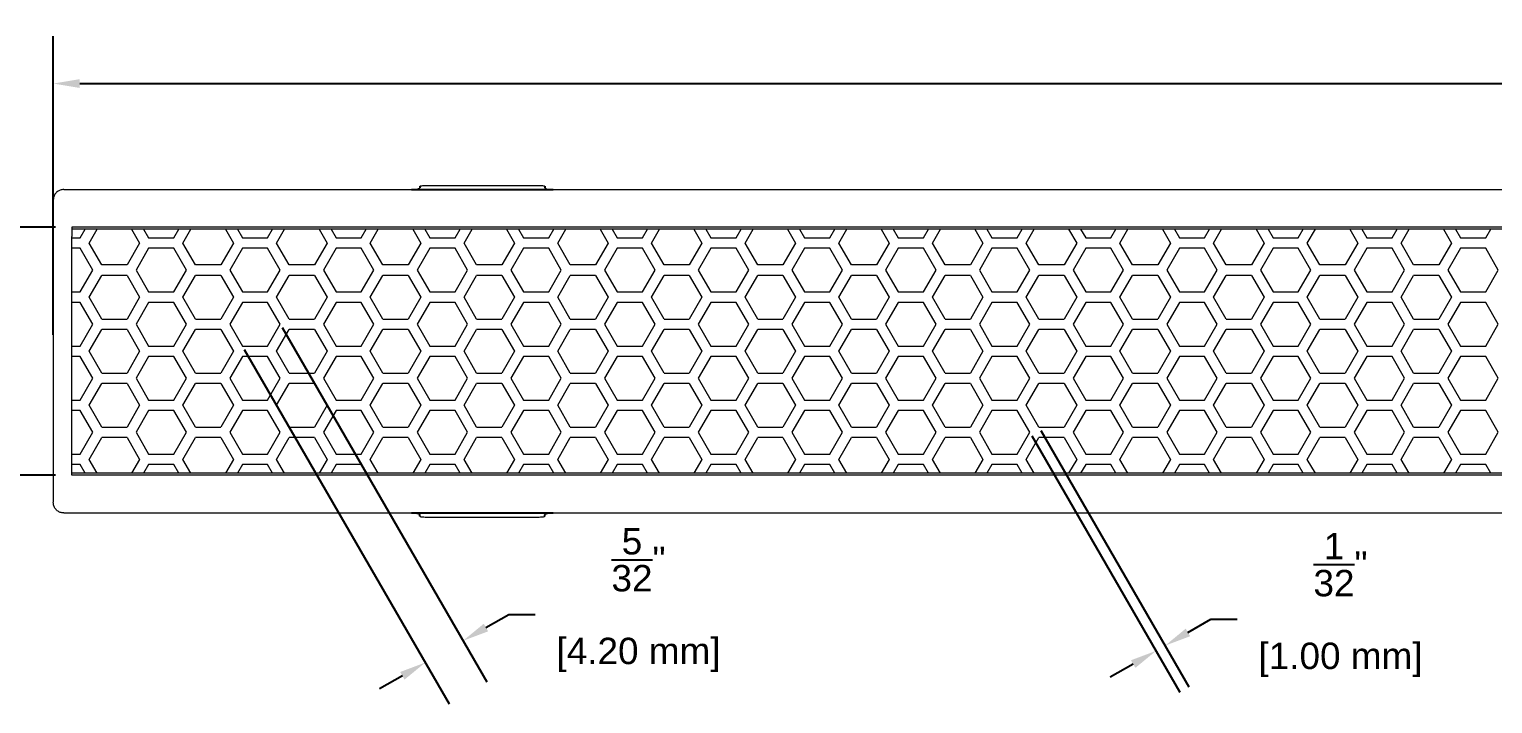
# Model space of a CAD drawing. Header units: inches. Extents: x 1.2 to 19.3, y 1.6 to 9.9.
# Drawn here: x 4.71 to 10.25, y 7.35 to 9.91 of the extents above; entities that cross this region are included whole.
import ezdxf

# ---------------------------------------------------------------- set-up
doc = ezdxf.new("R2010")
doc.units = ezdxf.units.IN
doc.header["$MEASUREMENT"] = 0
doc.layers.get('Defpoints').update_dxf_attribs({"color": 1})
doc.layers.add('Honeycomb', color=7, linetype='Continuous')
doc.styles.get("Standard").update_dxf_attribs({"font": 'Arial.ttf'})
doc.dimstyles.new('.1 DIM', dxfattribs={"dimscale": 0, "dimtxt": 0.1, "dimasz": 0.1, "dimexe": 0.18, "dimexo": 0.0625, "dimgap": 0.09, "dimtad": 0, "dimtih": 1, "dimtoh": 1, "dimdec": 5, "dimzin": 0, "dimdsep": 46, "dimlunit": 4, "dimtxsty": 'Standard', "dimcen": 0.09, "dimadec": 0, "dimazin": 0, "dimtfac": 1, "dimtdec": 5, "dimtofl": 0, "dimtmove": 0, "dimatfit": 3, "dimfxl": 1, "dimtolj": 1, "dimtzin": 0, "dimarcsym": 0})

# ---------------------------------------------------------------- blocks, each defined once
blk = doc.blocks.new('*D123')
at = {"layer": 'Defpoints', "color": 0, "lineweight": -2, "transparency": 16777216}
for p, q in [((4.8055, 8.7492), (4.8055, 9.8804)), ((16.7937, 8.7492), (16.7937, 9.8804)), ((4.9055, 9.7004), (10.331, 9.7004)), ((16.6937, 9.7004), (11.2681, 9.7004))]:
    blk.add_line(p, q, dxfattribs=at)
at = {"layer": 'Defpoints', "color": 0, "transparency": 16777216}
for p in [(4.8055, 9.7004), (4.8055, 8.6867), (16.7937, 8.6867)]:
    blk.add_point(p, dxfattribs=at)
for points in [[(4.9055, 9.7171), (4.9055, 9.6838), (4.8055, 9.7004)], [(16.6937, 9.7171), (16.6937, 9.6838), (16.7937, 9.7004)]]:
    blk.add_solid(points, dxfattribs=at)
at = {"layer": 'Defpoints', "color": 0, "transparency": 16777216, "char_height": 0.1, "attachment_point": 5}
for s, insert in [("\\A1;1'", (10.7996, 9.8404)), ('\\A1;[304.50 mm]', (10.7996, 9.5468))]:
    blk.add_mtext(s, dxfattribs=dict(at, insert=insert))
blk = doc.blocks.new('*D127')
at = {"layer": 'Defpoints', "color": 0, "lineweight": -2, "transparency": 16777216}
for p, q in [((4.2729, 9.2562), (4.2729, 9.3562)), ((4.8138, 9.1562), (4.0929, 9.1562)), ((4.8138, 8.2171), (4.0929, 8.2171)), ((4.2729, 8.1171), (4.2729, 8.0171))]:
    blk.add_line(p, q, dxfattribs=at)
at = {"layer": 'Defpoints', "color": 0, "transparency": 16777216}
for p in [(4.8763, 9.1562), (4.2729, 8.2171), (4.8763, 8.2171)]:
    blk.add_point(p, dxfattribs=at)
for points in [[(4.2562, 9.2562), (4.2895, 9.2562), (4.2729, 9.1562)], [(4.2562, 8.1171), (4.2895, 8.1171), (4.2729, 8.2171)]]:
    blk.add_solid(points, dxfattribs=at)
at = {"layer": 'Defpoints', "color": 0, "transparency": 16777216, "char_height": 0.1, "attachment_point": 5}
for s, insert in [('\\A1;{\\H1x;\\S15/16;}"', (4.2729, 8.8943)), ('\\A1;[23.85 mm]', (4.2729, 8.533))]:
    blk.add_mtext(s, dxfattribs=dict(at, insert=insert))
blk = doc.blocks.new('*D128')
at = {"layer": 'Defpoints', "color": 0, "lineweight": -2, "transparency": 16777216}
for p, q in [((5.6718, 8.7763), (6.4465, 7.4344)), ((5.5285, 8.6936), (6.3033, 7.3517)), ((6.4431, 7.6403), (6.5297, 7.6903)), ((6.5297, 7.6903), (6.6297, 7.6903)), ((6.1267, 7.4576), (6.0401, 7.4076))]:
    blk.add_line(p, q, dxfattribs=at)
at = {"layer": 'Defpoints', "color": 0, "transparency": 16777216}
for p in [(5.6405, 8.8304), (5.4973, 8.7477), (6.3565, 7.5903)]:
    blk.add_point(p, dxfattribs=at)
for points in [[(6.4348, 7.6547), (6.4515, 7.6259), (6.3565, 7.5903)], [(6.1184, 7.472), (6.135, 7.4432), (6.2133, 7.5076)]]:
    blk.add_solid(points, dxfattribs=at)
at = {"layer": 'Defpoints', "color": 0, "transparency": 16777216, "char_height": 0.1, "attachment_point": 5}
for s, insert in [('\\A1;{\\H1x;\\S5/32;}"', (7.0206, 7.8972)), ('\\A1;[4.20 mm]', (7.0206, 7.5366))]:
    blk.add_mtext(s, dxfattribs=dict(at, insert=insert))
blk = doc.blocks.new('*D129')
at = {"layer": 'Defpoints', "color": 0, "lineweight": -2, "transparency": 16777216}
for p, q in [((8.509, 8.3668), (9.0694, 7.3961)), ((8.5431, 8.3865), (9.1035, 7.4158)), ((9.1001, 7.6217), (9.1867, 7.6717)), ((9.1867, 7.6717), (9.2867, 7.6717)), ((8.8928, 7.502), (8.8062, 7.452))]:
    blk.add_line(p, q, dxfattribs=at)
at = {"layer": 'Defpoints', "color": 0, "transparency": 16777216}
for p in [(8.4777, 8.4209), (8.5118, 8.4406), (9.0135, 7.5717)]:
    blk.add_point(p, dxfattribs=at)
for points in [[(9.0917, 7.6361), (9.1084, 7.6073), (9.0135, 7.5717)], [(8.8844, 7.5164), (8.9011, 7.4876), (8.9794, 7.552)]]:
    blk.add_solid(points, dxfattribs=at)
at = {"layer": 'Defpoints', "color": 0, "transparency": 16777216, "char_height": 0.1, "attachment_point": 5}
for s, insert in [('\\A1;{\\H1x;\\S1/32;}"', (9.6775, 7.8786)), ('\\A1;[1.00 mm]', (9.6775, 7.518))]:
    blk.add_mtext(s, dxfattribs=dict(at, insert=insert))

msp = doc.modelspace()

# ---------------------------------------------------------------- linework, layer by layer
at = {"layer": 'Honeycomb'}
for p, q in [((6.193269, 9.311477), (6.193269, 9.305897)), ((6.66571, 9.311477), (6.66571, 9.305897)), ((6.161773, 9.299176), (6.697206, 9.299176)), ((6.161773, 8.074193), (6.697206, 8.074193)), ((6.193269, 8.061892), (6.193269, 8.067473)), ((6.66571, 8.061892), (6.66571, 8.067473))]:
    msp.add_line(p, q, dxfattribs=at)
at = {"layer": 'Honeycomb', "linetype": 'Continuous', "lineweight": 15}
for p, q in [((6.224765, 9.314718), (6.634213, 9.314718)), ((4.805474, 9.217861), (4.805474, 9.25861)), ((4.844844, 9.299176), (6.161773, 9.299176)), ((6.697206, 9.299176), (10.799566, 9.299176)), ((4.805474, 9.140731), (4.805474, 9.195246)), ((4.805474, 9.121562), (4.805474, 9.140731)), ((16.722792, 9.156238), (4.87634, 9.156238)), ((4.87634, 9.156238), (4.87634, 9.140731)), ((16.722792, 9.148693), (4.87634, 9.148693)), ((4.87634, 9.140731), (4.87634, 9.121562)), ((4.90739, 9.115819), (4.92637, 9.148693)), ((4.941486, 9.096133), (4.97183, 9.148693)), ((5.102076, 9.148693), (5.13242, 9.096133)), ((5.147536, 9.148693), (5.166516, 9.115819)), ((5.262036, 9.115819), (5.281015, 9.148693)), ((5.296131, 9.096133), (5.326477, 9.148693)), ((5.456721, 9.148693), (5.487065, 9.096133)), ((5.502181, 9.148693), (5.521161, 9.115819)), ((5.616681, 9.115819), (5.635662, 9.148693)), ((5.650776, 9.096133), (5.681122, 9.148693)), ((5.811366, 9.148693), (5.841712, 9.096133)), ((5.856828, 9.148693), (5.875807, 9.115819)), ((5.971327, 9.115819), (5.990307, 9.148693)), ((6.005423, 9.096133), (6.035767, 9.148693)), ((6.166012, 9.148693), (6.196357, 9.096133)), ((6.211473, 9.148693), (6.230452, 9.115819)), ((6.325972, 9.115819), (6.344952, 9.148693)), ((6.360068, 9.096133), (6.390413, 9.148693)), ((6.520658, 9.148693), (6.551002, 9.096133)), ((6.566118, 9.148693), (6.585097, 9.115819)), ((6.680617, 9.115819), (6.699598, 9.148693)), ((6.714713, 9.096133), (6.745058, 9.148693)), ((6.875303, 9.148693), (6.905648, 9.096133)), ((6.920764, 9.148693), (6.939744, 9.115819)), ((7.035264, 9.115819), (7.054243, 9.148693)), ((7.069359, 9.096133), (7.099704, 9.148693)), ((7.229949, 9.148693), (7.260293, 9.096133)), ((7.275409, 9.148693), (7.294389, 9.115819)), ((7.389909, 9.115819), (7.408888, 9.148693)), ((7.424004, 9.096133), (7.45435, 9.148693)), ((7.584594, 9.148693), (7.614939, 9.096133)), ((7.630054, 9.148693), (7.649034, 9.115819)), ((7.744554, 9.115819), (7.763534, 9.148693)), ((7.77865, 9.096133), (7.808995, 9.148693)), ((7.939239, 9.148693), (7.969584, 9.096133)), ((7.9847, 9.148693), (8.00368, 9.115819)), ((8.0992, 9.115819), (8.11818, 9.148693)), ((8.133295, 9.096133), (8.16364, 9.148693)), ((8.293885, 9.148693), (8.32423, 9.096133)), ((8.339346, 9.148693), (8.358326, 9.115819)), ((8.453845, 9.115819), (8.472825, 9.148693)), ((8.487941, 9.096133), (8.518286, 9.148693)), ((8.648531, 9.148693), (8.678876, 9.096133)), ((8.693991, 9.148693), (8.712971, 9.115819)), ((8.808491, 9.115819), (8.827471, 9.148693)), ((8.842587, 9.096133), (8.872932, 9.148693)), ((9.003176, 9.148693), (9.033521, 9.096133)), ((9.048637, 9.148693), (9.067616, 9.115819)), ((9.163136, 9.115819), (9.182117, 9.148693)), ((9.197232, 9.096133), (9.227577, 9.148693)), ((9.357822, 9.148693), (9.388167, 9.096133)), ((9.403283, 9.148693), (9.422262, 9.115819)), ((9.517782, 9.115819), (9.536762, 9.148693)), ((9.551878, 9.096133), (9.582223, 9.148693)), ((9.712467, 9.148693), (9.742812, 9.096133)), ((9.757928, 9.148693), (9.776908, 9.115819)), ((9.872428, 9.115819), (9.891407, 9.148693)), ((9.906523, 9.096133), (9.936868, 9.148693)), ((10.067113, 9.148693), (10.097458, 9.096133)), ((10.112573, 9.148693), (10.131553, 9.115819)), ((10.227073, 9.115819), (10.246053, 9.148693)), ((4.805474, 9.121562), (4.805474, 8.251808)), ((4.87634, 8.251808), (4.87634, 9.121562)), ((4.87634, 9.115819), (4.90739, 9.115819)), ((4.989219, 9.013457), (4.941486, 9.096133)), ((5.13242, 9.096133), (5.084687, 9.013457)), ((5.166516, 9.115819), (5.262036, 9.115819)), ((5.343865, 9.013457), (5.296131, 9.096133)), ((5.487065, 9.096133), (5.439332, 9.013457)), ((5.521161, 9.115819), (5.616681, 9.115819)), ((5.69851, 9.013457), (5.650776, 9.096133)), ((5.841712, 9.096133), (5.793978, 9.013457)), ((5.875807, 9.115819), (5.971327, 9.115819)), ((6.053156, 9.013457), (6.005423, 9.096133)), ((6.196357, 9.096133), (6.148623, 9.013457)), ((6.230452, 9.115819), (6.325972, 9.115819)), ((6.407802, 9.013457), (6.360068, 9.096133)), ((6.551002, 9.096133), (6.503269, 9.013457)), ((6.585097, 9.115819), (6.680617, 9.115819)), ((6.762447, 9.013457), (6.714713, 9.096133)), ((6.905648, 9.096133), (6.857914, 9.013457)), ((6.939744, 9.115819), (7.035264, 9.115819)), ((7.117092, 9.013457), (7.069359, 9.096133)), ((7.260293, 9.096133), (7.212559, 9.013457)), ((7.294389, 9.115819), (7.389909, 9.115819)), ((7.471738, 9.013457), (7.424004, 9.096133)), ((7.614939, 9.096133), (7.567206, 9.013457)), ((7.649034, 9.115819), (7.744554, 9.115819)), ((7.826384, 9.013457), (7.77865, 9.096133)), ((7.969584, 9.096133), (7.921851, 9.013457)), ((8.00368, 9.115819), (8.0992, 9.115819)), ((8.181029, 9.013457), (8.133295, 9.096133)), ((8.32423, 9.096133), (8.276497, 9.013457)), ((8.358326, 9.115819), (8.453845, 9.115819)), ((8.535675, 9.013457), (8.487941, 9.096133)), ((8.678876, 9.096133), (8.631142, 9.013457)), ((8.712971, 9.115819), (8.808491, 9.115819)), ((8.89032, 9.013457), (8.842587, 9.096133)), ((9.033521, 9.096133), (8.985787, 9.013457)), ((9.067616, 9.115819), (9.163136, 9.115819)), ((9.244965, 9.013457), (9.197232, 9.096133)), ((9.388167, 9.096133), (9.340433, 9.013457)), ((9.422262, 9.115819), (9.517782, 9.115819)), ((9.599611, 9.013457), (9.551878, 9.096133)), ((9.742812, 9.096133), (9.695078, 9.013457)), ((9.776908, 9.115819), (9.872428, 9.115819)), ((9.954257, 9.013457), (9.906523, 9.096133)), ((10.097458, 9.096133), (10.049724, 9.013457)), ((10.131553, 9.115819), (10.227073, 9.115819)), ((4.90739, 9.07645), (4.87634, 9.07645)), ((4.955123, 8.993771), (4.90739, 9.07645)), ((5.166516, 9.07645), (5.118782, 8.993771)), ((5.262036, 9.07645), (5.166516, 9.07645)), ((5.30977, 8.993771), (5.262036, 9.07645)), ((5.521161, 9.07645), (5.473428, 8.993771)), ((5.616681, 9.07645), (5.521161, 9.07645)), ((5.664415, 8.993771), (5.616681, 9.07645)), ((5.875807, 9.07645), (5.828073, 8.993771)), ((5.971327, 9.07645), (5.875807, 9.07645)), ((6.01906, 8.993771), (5.971327, 9.07645)), ((6.230452, 9.07645), (6.182718, 8.993771)), ((6.325972, 9.07645), (6.230452, 9.07645)), ((6.373706, 8.993771), (6.325972, 9.07645)), ((6.585097, 9.07645), (6.537364, 8.993771)), ((6.680617, 9.07645), (6.585097, 9.07645)), ((6.728352, 8.993771), (6.680617, 9.07645)), ((6.939744, 9.07645), (6.89201, 8.993771)), ((7.035264, 9.07645), (6.939744, 9.07645)), ((7.082997, 8.993771), (7.035264, 9.07645)), ((7.294389, 9.07645), (7.246655, 8.993771)), ((7.389909, 9.07645), (7.294389, 9.07645)), ((7.437643, 8.993771), (7.389909, 9.07645)), ((7.649034, 9.07645), (7.601301, 8.993771)), ((7.744554, 9.07645), (7.649034, 9.07645)), ((7.792288, 8.993771), (7.744554, 9.07645)), ((8.00368, 9.07645), (7.955946, 8.993771)), ((8.0992, 9.07645), (8.00368, 9.07645)), ((8.146934, 8.993771), (8.0992, 9.07645)), ((8.358326, 9.07645), (8.310592, 8.993771)), ((8.453845, 9.07645), (8.358326, 9.07645)), ((8.501579, 8.993771), (8.453845, 9.07645)), ((8.712971, 9.07645), (8.665237, 8.993771)), ((8.808491, 9.07645), (8.712971, 9.07645)), ((8.856225, 8.993771), (8.808491, 9.07645)), ((9.067616, 9.07645), (9.019883, 8.993771)), ((9.163136, 9.07645), (9.067616, 9.07645)), ((9.21087, 8.993771), (9.163136, 9.07645)), ((9.422262, 9.07645), (9.374529, 8.993771)), ((9.517782, 9.07645), (9.422262, 9.07645)), ((9.565516, 8.993771), (9.517782, 9.07645)), ((9.776908, 9.07645), (9.729174, 8.993771)), ((9.872428, 9.07645), (9.776908, 9.07645)), ((9.920161, 8.993771), (9.872428, 9.07645)), ((10.131553, 9.07645), (10.08382, 8.993771)), ((10.227073, 9.07645), (10.131553, 9.07645)), ((10.274807, 8.993771), (10.227073, 9.07645)), ((4.90739, 8.911094), (4.955123, 8.993771)), ((4.941486, 8.89141), (4.989219, 8.974087)), ((5.084687, 9.013457), (4.989219, 9.013457)), ((5.084687, 8.974087), (4.989219, 8.974087)), ((5.084687, 8.974087), (5.13242, 8.89141)), ((5.118782, 8.993771), (5.166516, 8.911094)), ((5.262036, 8.911094), (5.30977, 8.993771)), ((5.296131, 8.89141), (5.343865, 8.974087)), ((5.439332, 9.013457), (5.343865, 9.013457)), ((5.439332, 8.974087), (5.343865, 8.974087)), ((5.439332, 8.974087), (5.487065, 8.89141)), ((5.473428, 8.993771), (5.521161, 8.911094)), ((5.616681, 8.911094), (5.664415, 8.993771)), ((5.650776, 8.89141), (5.69851, 8.974087)), ((5.793978, 9.013457), (5.69851, 9.013457)), ((5.793978, 8.974087), (5.69851, 8.974087)), ((5.793978, 8.974087), (5.841712, 8.89141)), ((5.828073, 8.993771), (5.875807, 8.911094)), ((5.971327, 8.911094), (6.01906, 8.993771)), ((6.005423, 8.89141), (6.053156, 8.974087)), ((6.148623, 9.013457), (6.053156, 9.013457)), ((6.148623, 8.974087), (6.053156, 8.974087)), ((6.148623, 8.974087), (6.196357, 8.89141)), ((6.182718, 8.993771), (6.230452, 8.911094)), ((6.325972, 8.911094), (6.373706, 8.993771)), ((6.360068, 8.89141), (6.407802, 8.974087)), ((6.503269, 9.013457), (6.407802, 9.013457)), ((6.503269, 8.974087), (6.407802, 8.974087)), ((6.503269, 8.974087), (6.551002, 8.89141)), ((6.537364, 8.993771), (6.585097, 8.911094)), ((6.680617, 8.911094), (6.728352, 8.993771)), ((6.714713, 8.89141), (6.762447, 8.974087)), ((6.857914, 9.013457), (6.762447, 9.013457)), ((6.857914, 8.974087), (6.762447, 8.974087)), ((6.857914, 8.974087), (6.905648, 8.89141)), ((6.89201, 8.993771), (6.939744, 8.911094)), ((7.035264, 8.911094), (7.082997, 8.993771)), ((7.069359, 8.89141), (7.117092, 8.974087)), ((7.212559, 9.013457), (7.117092, 9.013457)), ((7.212559, 8.974087), (7.117092, 8.974087)), ((7.212559, 8.974087), (7.260293, 8.89141)), ((7.246655, 8.993771), (7.294389, 8.911094)), ((7.389909, 8.911094), (7.437643, 8.993771)), ((7.424004, 8.89141), (7.471738, 8.974087)), ((7.567206, 9.013457), (7.471738, 9.013457)), ((7.567206, 8.974087), (7.471738, 8.974087)), ((7.567206, 8.974087), (7.614939, 8.89141)), ((7.601301, 8.993771), (7.649034, 8.911094)), ((7.744554, 8.911094), (7.792288, 8.993771)), ((7.77865, 8.89141), (7.826384, 8.974087)), ((7.921851, 9.013457), (7.826384, 9.013457)), ((7.921851, 8.974087), (7.826384, 8.974087)), ((7.921851, 8.974087), (7.969584, 8.89141)), ((7.955946, 8.993771), (8.00368, 8.911094)), ((8.0992, 8.911094), (8.146934, 8.993771)), ((8.133295, 8.89141), (8.181029, 8.974087)), ((8.276497, 9.013457), (8.181029, 9.013457)), ((8.276497, 8.974087), (8.181029, 8.974087)), ((8.276497, 8.974087), (8.32423, 8.89141)), ((8.310592, 8.993771), (8.358326, 8.911094)), ((8.453845, 8.911094), (8.501579, 8.993771)), ((8.487941, 8.89141), (8.535675, 8.974087)), ((8.631142, 9.013457), (8.535675, 9.013457)), ((8.631142, 8.974087), (8.535675, 8.974087)), ((8.631142, 8.974087), (8.678876, 8.89141)), ((8.665237, 8.993771), (8.712971, 8.911094)), ((8.808491, 8.911094), (8.856225, 8.993771)), ((8.842587, 8.89141), (8.89032, 8.974087)), ((8.985787, 9.013457), (8.89032, 9.013457)), ((8.985787, 8.974087), (8.89032, 8.974087)), ((8.985787, 8.974087), (9.033521, 8.89141)), ((9.019883, 8.993771), (9.067616, 8.911094)), ((9.163136, 8.911094), (9.21087, 8.993771)), ((9.197232, 8.89141), (9.244965, 8.974087)), ((9.340433, 9.013457), (9.244965, 9.013457)), ((9.340433, 8.974087), (9.244965, 8.974087)), ((9.340433, 8.974087), (9.388167, 8.89141)), ((9.374529, 8.993771), (9.422262, 8.911094)), ((9.517782, 8.911094), (9.565516, 8.993771)), ((9.551878, 8.89141), (9.599611, 8.974087)), ((9.695078, 9.013457), (9.599611, 9.013457)), ((9.695078, 8.974087), (9.599611, 8.974087)), ((9.695078, 8.974087), (9.742812, 8.89141)), ((9.729174, 8.993771), (9.776908, 8.911094)), ((9.872428, 8.911094), (9.920161, 8.993771)), ((9.906523, 8.89141), (9.954257, 8.974087)), ((10.049724, 9.013457), (9.954257, 9.013457)), ((10.049724, 8.974087), (9.954257, 8.974087)), ((10.049724, 8.974087), (10.097458, 8.89141)), ((10.08382, 8.993771), (10.131553, 8.911094)), ((10.227073, 8.911094), (10.274807, 8.993771)), ((4.87634, 8.911094), (4.90739, 8.911094)), ((4.90739, 8.871724), (4.87634, 8.871724)), ((4.955123, 8.789048), (4.90739, 8.871724)), ((4.989219, 8.808734), (4.941486, 8.89141)), ((5.13242, 8.89141), (5.084687, 8.808734)), ((5.166516, 8.871724), (5.118782, 8.789048)), ((5.166516, 8.911094), (5.262036, 8.911094)), ((5.262036, 8.871724), (5.166516, 8.871724)), ((5.30977, 8.789048), (5.262036, 8.871724)), ((5.343865, 8.808734), (5.296131, 8.89141)), ((5.487065, 8.89141), (5.439332, 8.808734)), ((5.521161, 8.871724), (5.473428, 8.789048)), ((5.521161, 8.911094), (5.616681, 8.911094)), ((5.616681, 8.871724), (5.521161, 8.871724)), ((5.664415, 8.789048), (5.616681, 8.871724)), ((5.69851, 8.808734), (5.650776, 8.89141)), ((5.841712, 8.89141), (5.793978, 8.808734)), ((5.875807, 8.871724), (5.828073, 8.789048)), ((5.875807, 8.911094), (5.971327, 8.911094)), ((5.971327, 8.871724), (5.875807, 8.871724)), ((6.01906, 8.789048), (5.971327, 8.871724)), ((6.053156, 8.808734), (6.005423, 8.89141)), ((6.196357, 8.89141), (6.148623, 8.808734)), ((6.230452, 8.871724), (6.182718, 8.789048)), ((6.230452, 8.911094), (6.325972, 8.911094)), ((6.325972, 8.871724), (6.230452, 8.871724)), ((6.373706, 8.789048), (6.325972, 8.871724)), ((6.407802, 8.808734), (6.360068, 8.89141)), ((6.551002, 8.89141), (6.503269, 8.808734)), ((6.585097, 8.871724), (6.537364, 8.789048)), ((6.585097, 8.911094), (6.680617, 8.911094)), ((6.680617, 8.871724), (6.585097, 8.871724)), ((6.728352, 8.789048), (6.680617, 8.871724)), ((6.762447, 8.808734), (6.714713, 8.89141)), ((6.905648, 8.89141), (6.857914, 8.808734)), ((6.939744, 8.871724), (6.89201, 8.789048)), ((6.939744, 8.911094), (7.035264, 8.911094)), ((7.035264, 8.871724), (6.939744, 8.871724)), ((7.082997, 8.789048), (7.035264, 8.871724)), ((7.117092, 8.808734), (7.069359, 8.89141)), ((7.260293, 8.89141), (7.212559, 8.808734)), ((7.294389, 8.871724), (7.246655, 8.789048)), ((7.294389, 8.911094), (7.389909, 8.911094)), ((7.389909, 8.871724), (7.294389, 8.871724)), ((7.437643, 8.789048), (7.389909, 8.871724)), ((7.471738, 8.808734), (7.424004, 8.89141)), ((7.614939, 8.89141), (7.567206, 8.808734)), ((7.649034, 8.871724), (7.601301, 8.789048)), ((7.649034, 8.911094), (7.744554, 8.911094)), ((7.744554, 8.871724), (7.649034, 8.871724)), ((7.792288, 8.789048), (7.744554, 8.871724)), ((7.826384, 8.808734), (7.77865, 8.89141)), ((7.969584, 8.89141), (7.921851, 8.808734)), ((8.00368, 8.871724), (7.955946, 8.789048)), ((8.00368, 8.911094), (8.0992, 8.911094)), ((8.0992, 8.871724), (8.00368, 8.871724)), ((8.146934, 8.789048), (8.0992, 8.871724)), ((8.181029, 8.808734), (8.133295, 8.89141)), ((8.32423, 8.89141), (8.276497, 8.808734)), ((8.358326, 8.871724), (8.310592, 8.789048)), ((8.358326, 8.911094), (8.453845, 8.911094)), ((8.453845, 8.871724), (8.358326, 8.871724)), ((8.501579, 8.789048), (8.453845, 8.871724)), ((8.535675, 8.808734), (8.487941, 8.89141)), ((8.678876, 8.89141), (8.631142, 8.808734)), ((8.712971, 8.871724), (8.665237, 8.789048)), ((8.712971, 8.911094), (8.808491, 8.911094)), ((8.808491, 8.871724), (8.712971, 8.871724)), ((8.856225, 8.789048), (8.808491, 8.871724)), ((8.89032, 8.808734), (8.842587, 8.89141)), ((9.033521, 8.89141), (8.985787, 8.808734)), ((9.067616, 8.871724), (9.019883, 8.789048)), ((9.067616, 8.911094), (9.163136, 8.911094)), ((9.163136, 8.871724), (9.067616, 8.871724)), ((9.21087, 8.789048), (9.163136, 8.871724)), ((9.244965, 8.808734), (9.197232, 8.89141)), ((9.388167, 8.89141), (9.340433, 8.808734)), ((9.422262, 8.871724), (9.374529, 8.789048)), ((9.422262, 8.911094), (9.517782, 8.911094)), ((9.517782, 8.871724), (9.422262, 8.871724)), ((9.565516, 8.789048), (9.517782, 8.871724)), ((9.599611, 8.808734), (9.551878, 8.89141)), ((9.742812, 8.89141), (9.695078, 8.808734)), ((9.776908, 8.871724), (9.729174, 8.789048)), ((9.776908, 8.911094), (9.872428, 8.911094)), ((9.872428, 8.871724), (9.776908, 8.871724)), ((9.920161, 8.789048), (9.872428, 8.871724)), ((9.954257, 8.808734), (9.906523, 8.89141)), ((10.097458, 8.89141), (10.049724, 8.808734)), ((10.131553, 8.871724), (10.08382, 8.789048)), ((10.131553, 8.911094), (10.227073, 8.911094)), ((10.227073, 8.871724), (10.131553, 8.871724)), ((10.274807, 8.789048), (10.227073, 8.871724)), ((4.989219, 8.808734), (5.084687, 8.808734)), ((5.343865, 8.808734), (5.439332, 8.808734)), ((5.69851, 8.808734), (5.793978, 8.808734)), ((6.053156, 8.808734), (6.148623, 8.808734)), ((6.407802, 8.808734), (6.503269, 8.808734)), ((6.762447, 8.808734), (6.857914, 8.808734)), ((7.117092, 8.808734), (7.212559, 8.808734)), ((7.471738, 8.808734), (7.567206, 8.808734)), ((7.826384, 8.808734), (7.921851, 8.808734)), ((8.181029, 8.808734), (8.276497, 8.808734)), ((8.535675, 8.808734), (8.631142, 8.808734)), ((8.89032, 8.808734), (8.985787, 8.808734)), ((9.244965, 8.808734), (9.340433, 8.808734)), ((9.599611, 8.808734), (9.695078, 8.808734)), ((9.954257, 8.808734), (10.049724, 8.808734)), ((4.90739, 8.706371), (4.955123, 8.789048)), ((4.941486, 8.686685), (4.989219, 8.769362)), ((5.084687, 8.769362), (4.989219, 8.769362)), ((5.084687, 8.769362), (5.13242, 8.686685)), ((5.118782, 8.789048), (5.166516, 8.706371)), ((5.262036, 8.706371), (5.30977, 8.789048)), ((5.296131, 8.686685), (5.343865, 8.769362)), ((5.439332, 8.769362), (5.343865, 8.769362)), ((5.439332, 8.769362), (5.487065, 8.686685)), ((5.473428, 8.789048), (5.521161, 8.706371)), ((5.616681, 8.706371), (5.664415, 8.789048)), ((5.650776, 8.686685), (5.69851, 8.769362)), ((5.793978, 8.769362), (5.69851, 8.769362)), ((5.793978, 8.769362), (5.841712, 8.686685)), ((5.828073, 8.789048), (5.875807, 8.706371)), ((5.971327, 8.706371), (6.01906, 8.789048)), ((6.005423, 8.686685), (6.053156, 8.769362)), ((6.148623, 8.769362), (6.053156, 8.769362)), ((6.148623, 8.769362), (6.196357, 8.686685)), ((6.182718, 8.789048), (6.230452, 8.706371)), ((6.325972, 8.706371), (6.373706, 8.789048)), ((6.360068, 8.686685), (6.407802, 8.769362)), ((6.503269, 8.769362), (6.407802, 8.769362)), ((6.503269, 8.769362), (6.551002, 8.686685)), ((6.537364, 8.789048), (6.585097, 8.706371)), ((6.680617, 8.706371), (6.728352, 8.789048)), ((6.714713, 8.686685), (6.762447, 8.769362)), ((6.857914, 8.769362), (6.762447, 8.769362)), ((6.857914, 8.769362), (6.905648, 8.686685)), ((6.89201, 8.789048), (6.939744, 8.706371)), ((7.035264, 8.706371), (7.082997, 8.789048)), ((7.069359, 8.686685), (7.117092, 8.769362)), ((7.212559, 8.769362), (7.117092, 8.769362)), ((7.212559, 8.769362), (7.260293, 8.686685)), ((7.246655, 8.789048), (7.294389, 8.706371)), ((7.389909, 8.706371), (7.437643, 8.789048)), ((7.424004, 8.686685), (7.471738, 8.769362)), ((7.567206, 8.769362), (7.471738, 8.769362)), ((7.567206, 8.769362), (7.614939, 8.686685)), ((7.601301, 8.789048), (7.649034, 8.706371)), ((7.744554, 8.706371), (7.792288, 8.789048)), ((7.77865, 8.686685), (7.826384, 8.769362)), ((7.921851, 8.769362), (7.826384, 8.769362)), ((7.921851, 8.769362), (7.969584, 8.686685)), ((7.955946, 8.789048), (8.00368, 8.706371)), ((8.0992, 8.706371), (8.146934, 8.789048)), ((8.133295, 8.686685), (8.181029, 8.769362)), ((8.276497, 8.769362), (8.181029, 8.769362)), ((8.276497, 8.769362), (8.32423, 8.686685)), ((8.310592, 8.789048), (8.358326, 8.706371)), ((8.453845, 8.706371), (8.501579, 8.789048)), ((8.487941, 8.686685), (8.535675, 8.769362)), ((8.631142, 8.769362), (8.535675, 8.769362)), ((8.631142, 8.769362), (8.678876, 8.686685)), ((8.665237, 8.789048), (8.712971, 8.706371)), ((8.808491, 8.706371), (8.856225, 8.789048)), ((8.842587, 8.686685), (8.89032, 8.769362)), ((8.985787, 8.769362), (8.89032, 8.769362)), ((8.985787, 8.769362), (9.033521, 8.686685)), ((9.019883, 8.789048), (9.067616, 8.706371)), ((9.163136, 8.706371), (9.21087, 8.789048)), ((9.197232, 8.686685), (9.244965, 8.769362)), ((9.340433, 8.769362), (9.244965, 8.769362)), ((9.340433, 8.769362), (9.388167, 8.686685)), ((9.374529, 8.789048), (9.422262, 8.706371)), ((9.517782, 8.706371), (9.565516, 8.789048)), ((9.551878, 8.686685), (9.599611, 8.769362)), ((9.695078, 8.769362), (9.599611, 8.769362)), ((9.695078, 8.769362), (9.742812, 8.686685)), ((9.729174, 8.789048), (9.776908, 8.706371)), ((9.872428, 8.706371), (9.920161, 8.789048)), ((9.906523, 8.686685), (9.954257, 8.769362)), ((10.049724, 8.769362), (9.954257, 8.769362)), ((10.049724, 8.769362), (10.097458, 8.686685)), ((10.08382, 8.789048), (10.131553, 8.706371)), ((10.227073, 8.706371), (10.274807, 8.789048)), ((4.87634, 8.706371), (4.90739, 8.706371)), ((5.166516, 8.706371), (5.262036, 8.706371)), ((5.521161, 8.706371), (5.616681, 8.706371)), ((5.875807, 8.706371), (5.971327, 8.706371)), ((6.230452, 8.706371), (6.325972, 8.706371)), ((6.585097, 8.706371), (6.680617, 8.706371)), ((6.939744, 8.706371), (7.035264, 8.706371)), ((7.294389, 8.706371), (7.389909, 8.706371)), ((7.649034, 8.706371), (7.744554, 8.706371)), ((8.00368, 8.706371), (8.0992, 8.706371)), ((8.358326, 8.706371), (8.453845, 8.706371)), ((8.712971, 8.706371), (8.808491, 8.706371)), ((9.067616, 8.706371), (9.163136, 8.706371)), ((9.422262, 8.706371), (9.517782, 8.706371)), ((9.776908, 8.706371), (9.872428, 8.706371)), ((10.131553, 8.706371), (10.227073, 8.706371)), ((4.90739, 8.667001), (4.87634, 8.667001)), ((4.955123, 8.584322), (4.90739, 8.667001)), ((4.989219, 8.604008), (4.941486, 8.686685)), ((5.13242, 8.686685), (5.084687, 8.604008)), ((5.166516, 8.667001), (5.118782, 8.584322)), ((5.262036, 8.667001), (5.166516, 8.667001)), ((5.30977, 8.584322), (5.262036, 8.667001)), ((5.343865, 8.604008), (5.296131, 8.686685)), ((5.487065, 8.686685), (5.439332, 8.604008)), ((5.521161, 8.667001), (5.473428, 8.584322)), ((5.616681, 8.667001), (5.521161, 8.667001)), ((5.664415, 8.584322), (5.616681, 8.667001)), ((5.69851, 8.604008), (5.650776, 8.686685)), ((5.841712, 8.686685), (5.793978, 8.604008)), ((5.875807, 8.667001), (5.828073, 8.584322)), ((5.971327, 8.667001), (5.875807, 8.667001)), ((6.01906, 8.584322), (5.971327, 8.667001)), ((6.053156, 8.604008), (6.005423, 8.686685)), ((6.196357, 8.686685), (6.148623, 8.604008)), ((6.230452, 8.667001), (6.182718, 8.584322)), ((6.325972, 8.667001), (6.230452, 8.667001)), ((6.373706, 8.584322), (6.325972, 8.667001)), ((6.407802, 8.604008), (6.360068, 8.686685)), ((6.551002, 8.686685), (6.503269, 8.604008)), ((6.585097, 8.667001), (6.537364, 8.584322)), ((6.680617, 8.667001), (6.585097, 8.667001)), ((6.728352, 8.584322), (6.680617, 8.667001)), ((6.762447, 8.604008), (6.714713, 8.686685)), ((6.905648, 8.686685), (6.857914, 8.604008)), ((6.939744, 8.667001), (6.89201, 8.584322)), ((7.035264, 8.667001), (6.939744, 8.667001)), ((7.082997, 8.584322), (7.035264, 8.667001)), ((7.117092, 8.604008), (7.069359, 8.686685)), ((7.260293, 8.686685), (7.212559, 8.604008)), ((7.294389, 8.667001), (7.246655, 8.584322)), ((7.389909, 8.667001), (7.294389, 8.667001)), ((7.437643, 8.584322), (7.389909, 8.667001)), ((7.471738, 8.604008), (7.424004, 8.686685)), ((7.614939, 8.686685), (7.567206, 8.604008)), ((7.649034, 8.667001), (7.601301, 8.584322)), ((7.744554, 8.667001), (7.649034, 8.667001)), ((7.792288, 8.584322), (7.744554, 8.667001)), ((7.826384, 8.604008), (7.77865, 8.686685)), ((7.969584, 8.686685), (7.921851, 8.604008)), ((8.00368, 8.667001), (7.955946, 8.584322)), ((8.0992, 8.667001), (8.00368, 8.667001)), ((8.146934, 8.584322), (8.0992, 8.667001)), ((8.181029, 8.604008), (8.133295, 8.686685)), ((8.32423, 8.686685), (8.276497, 8.604008)), ((8.358326, 8.667001), (8.310592, 8.584322)), ((8.453845, 8.667001), (8.358326, 8.667001)), ((8.501579, 8.584322), (8.453845, 8.667001)), ((8.535675, 8.604008), (8.487941, 8.686685)), ((8.678876, 8.686685), (8.631142, 8.604008)), ((8.712971, 8.667001), (8.665237, 8.584322)), ((8.808491, 8.667001), (8.712971, 8.667001)), ((8.856225, 8.584322), (8.808491, 8.667001)), ((8.89032, 8.604008), (8.842587, 8.686685)), ((9.033521, 8.686685), (8.985787, 8.604008)), ((9.067616, 8.667001), (9.019883, 8.584322)), ((9.163136, 8.667001), (9.067616, 8.667001)), ((9.21087, 8.584322), (9.163136, 8.667001)), ((9.244965, 8.604008), (9.197232, 8.686685)), ((9.388167, 8.686685), (9.340433, 8.604008)), ((9.422262, 8.667001), (9.374529, 8.584322)), ((9.517782, 8.667001), (9.422262, 8.667001)), ((9.565516, 8.584322), (9.517782, 8.667001)), ((9.599611, 8.604008), (9.551878, 8.686685)), ((9.742812, 8.686685), (9.695078, 8.604008)), ((9.776908, 8.667001), (9.729174, 8.584322)), ((9.872428, 8.667001), (9.776908, 8.667001)), ((9.920161, 8.584322), (9.872428, 8.667001)), ((9.954257, 8.604008), (9.906523, 8.686685)), ((10.097458, 8.686685), (10.049724, 8.604008)), ((10.131553, 8.667001), (10.08382, 8.584322)), ((10.227073, 8.667001), (10.131553, 8.667001)), ((10.274807, 8.584322), (10.227073, 8.667001)), ((4.989219, 8.604008), (5.084687, 8.604008)), ((5.343865, 8.604008), (5.439332, 8.604008)), ((5.69851, 8.604008), (5.793978, 8.604008)), ((6.053156, 8.604008), (6.148623, 8.604008)), ((6.407802, 8.604008), (6.503269, 8.604008)), ((6.762447, 8.604008), (6.857914, 8.604008)), ((7.117092, 8.604008), (7.212559, 8.604008)), ((7.471738, 8.604008), (7.567206, 8.604008)), ((7.826384, 8.604008), (7.921851, 8.604008)), ((8.181029, 8.604008), (8.276497, 8.604008)), ((8.535675, 8.604008), (8.631142, 8.604008)), ((8.89032, 8.604008), (8.985787, 8.604008)), ((9.244965, 8.604008), (9.340433, 8.604008)), ((9.599611, 8.604008), (9.695078, 8.604008)), ((9.954257, 8.604008), (10.049724, 8.604008)), ((4.90739, 8.501645), (4.955123, 8.584322)), ((4.941486, 8.481962), (4.989219, 8.564639)), ((5.084687, 8.564639), (4.989219, 8.564639)), ((5.084687, 8.564639), (5.13242, 8.481962)), ((5.118782, 8.584322), (5.166516, 8.501645)), ((5.262036, 8.501645), (5.30977, 8.584322)), ((5.296131, 8.481962), (5.343865, 8.564639)), ((5.439332, 8.564639), (5.343865, 8.564639)), ((5.439332, 8.564639), (5.487065, 8.481962)), ((5.473428, 8.584322), (5.521161, 8.501645)), ((5.616681, 8.501645), (5.664415, 8.584322)), ((5.650776, 8.481962), (5.69851, 8.564639)), ((5.793978, 8.564639), (5.69851, 8.564639)), ((5.793978, 8.564639), (5.841712, 8.481962)), ((5.828073, 8.584322), (5.875807, 8.501645)), ((5.971327, 8.501645), (6.01906, 8.584322)), ((6.005423, 8.481962), (6.053156, 8.564639)), ((6.148623, 8.564639), (6.053156, 8.564639)), ((6.148623, 8.564639), (6.196357, 8.481962)), ((6.182718, 8.584322), (6.230452, 8.501645)), ((6.325972, 8.501645), (6.373706, 8.584322)), ((6.360068, 8.481962), (6.407802, 8.564639)), ((6.503269, 8.564639), (6.407802, 8.564639)), ((6.503269, 8.564639), (6.551002, 8.481962)), ((6.537364, 8.584322), (6.585097, 8.501645)), ((6.680617, 8.501645), (6.728352, 8.584322)), ((6.714713, 8.481962), (6.762447, 8.564639)), ((6.857914, 8.564639), (6.762447, 8.564639)), ((6.857914, 8.564639), (6.905648, 8.481962)), ((6.89201, 8.584322), (6.939744, 8.501645)), ((7.035264, 8.501645), (7.082997, 8.584322)), ((7.069359, 8.481962), (7.117092, 8.564639)), ((7.212559, 8.564639), (7.117092, 8.564639)), ((7.212559, 8.564639), (7.260293, 8.481962)), ((7.246655, 8.584322), (7.294389, 8.501645)), ((7.389909, 8.501645), (7.437643, 8.584322)), ((7.424004, 8.481962), (7.471738, 8.564639)), ((7.567206, 8.564639), (7.471738, 8.564639)), ((7.567206, 8.564639), (7.614939, 8.481962)), ((7.601301, 8.584322), (7.649034, 8.501645)), ((7.744554, 8.501645), (7.792288, 8.584322)), ((7.77865, 8.481962), (7.826384, 8.564639)), ((7.921851, 8.564639), (7.826384, 8.564639)), ((7.921851, 8.564639), (7.969584, 8.481962)), ((7.955946, 8.584322), (8.00368, 8.501645)), ((8.0992, 8.501645), (8.146934, 8.584322)), ((8.133295, 8.481962), (8.181029, 8.564639)), ((8.276497, 8.564639), (8.181029, 8.564639)), ((8.276497, 8.564639), (8.32423, 8.481962)), ((8.310592, 8.584322), (8.358326, 8.501645)), ((8.453845, 8.501645), (8.501579, 8.584322)), ((8.487941, 8.481962), (8.535675, 8.564639)), ((8.631142, 8.564639), (8.535675, 8.564639)), ((8.631142, 8.564639), (8.678876, 8.481962)), ((8.665237, 8.584322), (8.712971, 8.501645)), ((8.808491, 8.501645), (8.856225, 8.584322)), ((8.842587, 8.481962), (8.89032, 8.564639)), ((8.985787, 8.564639), (8.89032, 8.564639)), ((8.985787, 8.564639), (9.033521, 8.481962)), ((9.019883, 8.584322), (9.067616, 8.501645)), ((9.163136, 8.501645), (9.21087, 8.584322)), ((9.197232, 8.481962), (9.244965, 8.564639)), ((9.340433, 8.564639), (9.244965, 8.564639)), ((9.340433, 8.564639), (9.388167, 8.481962)), ((9.374529, 8.584322), (9.422262, 8.501645)), ((9.517782, 8.501645), (9.565516, 8.584322)), ((9.551878, 8.481962), (9.599611, 8.564639)), ((9.695078, 8.564639), (9.599611, 8.564639)), ((9.695078, 8.564639), (9.742812, 8.481962)), ((9.729174, 8.584322), (9.776908, 8.501645)), ((9.872428, 8.501645), (9.920161, 8.584322)), ((9.906523, 8.481962), (9.954257, 8.564639)), ((10.049724, 8.564639), (9.954257, 8.564639)), ((10.049724, 8.564639), (10.097458, 8.481962)), ((10.08382, 8.584322), (10.131553, 8.501645)), ((10.227073, 8.501645), (10.274807, 8.584322)), ((4.87634, 8.501645), (4.90739, 8.501645)), ((4.989219, 8.399283), (4.941486, 8.481962)), ((5.13242, 8.481962), (5.084687, 8.399283)), ((5.166516, 8.501645), (5.262036, 8.501645)), ((5.343865, 8.399283), (5.296131, 8.481962)), ((5.487065, 8.481962), (5.439332, 8.399283)), ((5.521161, 8.501645), (5.616681, 8.501645)), ((5.69851, 8.399283), (5.650776, 8.481962)), ((5.841712, 8.481962), (5.793978, 8.399283)), ((5.875807, 8.501645), (5.971327, 8.501645)), ((6.053156, 8.399283), (6.005423, 8.481962)), ((6.196357, 8.481962), (6.148623, 8.399283)), ((6.230452, 8.501645), (6.325972, 8.501645)), ((6.407802, 8.399283), (6.360068, 8.481962)), ((6.551002, 8.481962), (6.503269, 8.399283)), ((6.585097, 8.501645), (6.680617, 8.501645)), ((6.762447, 8.399283), (6.714713, 8.481962)), ((6.905648, 8.481962), (6.857914, 8.399283)), ((6.939744, 8.501645), (7.035264, 8.501645)), ((7.117092, 8.399283), (7.069359, 8.481962)), ((7.260293, 8.481962), (7.212559, 8.399283)), ((7.294389, 8.501645), (7.389909, 8.501645)), ((7.471738, 8.399283), (7.424004, 8.481962)), ((7.614939, 8.481962), (7.567206, 8.399283)), ((7.649034, 8.501645), (7.744554, 8.501645)), ((7.826384, 8.399283), (7.77865, 8.481962)), ((7.969584, 8.481962), (7.921851, 8.399283)), ((8.00368, 8.501645), (8.0992, 8.501645)), ((8.181029, 8.399283), (8.133295, 8.481962)), ((8.32423, 8.481962), (8.276497, 8.399283)), ((8.358326, 8.501645), (8.453845, 8.501645)), ((8.535675, 8.399283), (8.487941, 8.481962)), ((8.678876, 8.481962), (8.631142, 8.399283)), ((8.712971, 8.501645), (8.808491, 8.501645)), ((8.89032, 8.399283), (8.842587, 8.481962)), ((9.033521, 8.481962), (8.985787, 8.399283)), ((9.067616, 8.501645), (9.163136, 8.501645)), ((9.244965, 8.399283), (9.197232, 8.481962)), ((9.388167, 8.481962), (9.340433, 8.399283)), ((9.422262, 8.501645), (9.517782, 8.501645)), ((9.599611, 8.399283), (9.551878, 8.481962)), ((9.742812, 8.481962), (9.695078, 8.399283)), ((9.776908, 8.501645), (9.872428, 8.501645)), ((9.954257, 8.399283), (9.906523, 8.481962)), ((10.097458, 8.481962), (10.049724, 8.399283)), ((10.131553, 8.501645), (10.227073, 8.501645)), ((4.90739, 8.462276), (4.87634, 8.462276)), ((4.955123, 8.379599), (4.90739, 8.462276)), ((5.166516, 8.462276), (5.118782, 8.379599)), ((5.262036, 8.462276), (5.166516, 8.462276)), ((5.30977, 8.379599), (5.262036, 8.462276)), ((5.521161, 8.462276), (5.473428, 8.379599)), ((5.616681, 8.462276), (5.521161, 8.462276)), ((5.664415, 8.379599), (5.616681, 8.462276)), ((5.875807, 8.462276), (5.828073, 8.379599)), ((5.971327, 8.462276), (5.875807, 8.462276)), ((6.01906, 8.379599), (5.971327, 8.462276)), ((6.230452, 8.462276), (6.182718, 8.379599)), ((6.325972, 8.462276), (6.230452, 8.462276)), ((6.373706, 8.379599), (6.325972, 8.462276)), ((6.585097, 8.462276), (6.537364, 8.379599)), ((6.680617, 8.462276), (6.585097, 8.462276)), ((6.728352, 8.379599), (6.680617, 8.462276)), ((6.939744, 8.462276), (6.89201, 8.379599)), ((7.035264, 8.462276), (6.939744, 8.462276)), ((7.082997, 8.379599), (7.035264, 8.462276)), ((7.294389, 8.462276), (7.246655, 8.379599)), ((7.389909, 8.462276), (7.294389, 8.462276)), ((7.437643, 8.379599), (7.389909, 8.462276)), ((7.649034, 8.462276), (7.601301, 8.379599)), ((7.744554, 8.462276), (7.649034, 8.462276)), ((7.792288, 8.379599), (7.744554, 8.462276)), ((8.00368, 8.462276), (7.955946, 8.379599)), ((8.0992, 8.462276), (8.00368, 8.462276)), ((8.146934, 8.379599), (8.0992, 8.462276)), ((8.358326, 8.462276), (8.310592, 8.379599)), ((8.453845, 8.462276), (8.358326, 8.462276)), ((8.501579, 8.379599), (8.453845, 8.462276)), ((8.712971, 8.462276), (8.665237, 8.379599)), ((8.808491, 8.462276), (8.712971, 8.462276)), ((8.856225, 8.379599), (8.808491, 8.462276)), ((9.067616, 8.462276), (9.019883, 8.379599)), ((9.163136, 8.462276), (9.067616, 8.462276)), ((9.21087, 8.379599), (9.163136, 8.462276)), ((9.422262, 8.462276), (9.374529, 8.379599)), ((9.517782, 8.462276), (9.422262, 8.462276)), ((9.565516, 8.379599), (9.517782, 8.462276)), ((9.776908, 8.462276), (9.729174, 8.379599)), ((9.872428, 8.462276), (9.776908, 8.462276)), ((9.920161, 8.379599), (9.872428, 8.462276)), ((10.131553, 8.462276), (10.08382, 8.379599)), ((10.227073, 8.462276), (10.131553, 8.462276)), ((10.274807, 8.379599), (10.227073, 8.462276)), ((4.90739, 8.296922), (4.955123, 8.379599)), ((4.989219, 8.399283), (5.084687, 8.399283)), ((5.118782, 8.379599), (5.166516, 8.296922)), ((5.262036, 8.296922), (5.30977, 8.379599)), ((5.343865, 8.399283), (5.439332, 8.399283)), ((5.473428, 8.379599), (5.521161, 8.296922)), ((5.616681, 8.296922), (5.664415, 8.379599)), ((5.69851, 8.399283), (5.793978, 8.399283)), ((5.828073, 8.379599), (5.875807, 8.296922)), ((5.971327, 8.296922), (6.01906, 8.379599)), ((6.053156, 8.399283), (6.148623, 8.399283)), ((6.182718, 8.379599), (6.230452, 8.296922)), ((6.325972, 8.296922), (6.373706, 8.379599)), ((6.407802, 8.399283), (6.503269, 8.399283)), ((6.537364, 8.379599), (6.585097, 8.296922)), ((6.680617, 8.296922), (6.728352, 8.379599)), ((6.762447, 8.399283), (6.857914, 8.399283)), ((6.89201, 8.379599), (6.939744, 8.296922)), ((7.035264, 8.296922), (7.082997, 8.379599)), ((7.117092, 8.399283), (7.212559, 8.399283)), ((7.246655, 8.379599), (7.294389, 8.296922)), ((7.389909, 8.296922), (7.437643, 8.379599)), ((7.471738, 8.399283), (7.567206, 8.399283)), ((7.601301, 8.379599), (7.649034, 8.296922)), ((7.744554, 8.296922), (7.792288, 8.379599)), ((7.826384, 8.399283), (7.921851, 8.399283)), ((7.955946, 8.379599), (8.00368, 8.296922)), ((8.0992, 8.296922), (8.146934, 8.379599)), ((8.181029, 8.399283), (8.276497, 8.399283)), ((8.310592, 8.379599), (8.358326, 8.296922)), ((8.453845, 8.296922), (8.501579, 8.379599)), ((8.535675, 8.399283), (8.631142, 8.399283)), ((8.665237, 8.379599), (8.712971, 8.296922)), ((8.808491, 8.296922), (8.856225, 8.379599)), ((8.89032, 8.399283), (8.985787, 8.399283)), ((9.019883, 8.379599), (9.067616, 8.296922)), ((9.163136, 8.296922), (9.21087, 8.379599)), ((9.244965, 8.399283), (9.340433, 8.399283)), ((9.374529, 8.379599), (9.422262, 8.296922)), ((9.517782, 8.296922), (9.565516, 8.379599)), ((9.599611, 8.399283), (9.695078, 8.399283)), ((9.729174, 8.379599), (9.776908, 8.296922)), ((9.872428, 8.296922), (9.920161, 8.379599)), ((9.954257, 8.399283), (10.049724, 8.399283)), ((10.08382, 8.379599), (10.131553, 8.296922)), ((10.227073, 8.296922), (10.274807, 8.379599)), ((4.941486, 8.277236), (4.989219, 8.359913)), ((5.084687, 8.359913), (4.989219, 8.359913)), ((5.084687, 8.359913), (5.13242, 8.277236)), ((5.296131, 8.277236), (5.343865, 8.359913)), ((5.439332, 8.359913), (5.343865, 8.359913)), ((5.439332, 8.359913), (5.487065, 8.277236)), ((5.650776, 8.277236), (5.69851, 8.359913)), ((5.793978, 8.359913), (5.69851, 8.359913)), ((5.793978, 8.359913), (5.841712, 8.277236)), ((6.005423, 8.277236), (6.053156, 8.359913)), ((6.148623, 8.359913), (6.053156, 8.359913)), ((6.148623, 8.359913), (6.196357, 8.277236)), ((6.360068, 8.277236), (6.407802, 8.359913)), ((6.503269, 8.359913), (6.407802, 8.359913)), ((6.503269, 8.359913), (6.551002, 8.277236)), ((6.714713, 8.277236), (6.762447, 8.359913)), ((6.857914, 8.359913), (6.762447, 8.359913)), ((6.857914, 8.359913), (6.905648, 8.277236)), ((7.069359, 8.277236), (7.117092, 8.359913)), ((7.212559, 8.359913), (7.117092, 8.359913)), ((7.212559, 8.359913), (7.260293, 8.277236)), ((7.424004, 8.277236), (7.471738, 8.359913)), ((7.567206, 8.359913), (7.471738, 8.359913)), ((7.567206, 8.359913), (7.614939, 8.277236)), ((7.77865, 8.277236), (7.826384, 8.359913)), ((7.921851, 8.359913), (7.826384, 8.359913)), ((7.921851, 8.359913), (7.969584, 8.277236)), ((8.133295, 8.277236), (8.181029, 8.359913)), ((8.276497, 8.359913), (8.181029, 8.359913)), ((8.276497, 8.359913), (8.32423, 8.277236)), ((8.487941, 8.277236), (8.535675, 8.359913)), ((8.631142, 8.359913), (8.535675, 8.359913)), ((8.631142, 8.359913), (8.678876, 8.277236)), ((8.842587, 8.277236), (8.89032, 8.359913)), ((8.985787, 8.359913), (8.89032, 8.359913)), ((8.985787, 8.359913), (9.033521, 8.277236)), ((9.197232, 8.277236), (9.244965, 8.359913)), ((9.340433, 8.359913), (9.244965, 8.359913)), ((9.340433, 8.359913), (9.388167, 8.277236)), ((9.551878, 8.277236), (9.599611, 8.359913)), ((9.695078, 8.359913), (9.599611, 8.359913)), ((9.695078, 8.359913), (9.742812, 8.277236)), ((9.906523, 8.277236), (9.954257, 8.359913)), ((10.049724, 8.359913), (9.954257, 8.359913)), ((10.049724, 8.359913), (10.097458, 8.277236)), ((4.87634, 8.296922), (4.90739, 8.296922)), ((4.90739, 8.25755), (4.87634, 8.25755)), ((4.92637, 8.224679), (4.90739, 8.25755)), ((4.97183, 8.224679), (4.941486, 8.277236)), ((5.13242, 8.277236), (5.102076, 8.224679)), ((5.166516, 8.25755), (5.147536, 8.224679)), ((5.166516, 8.296922), (5.262036, 8.296922)), ((5.262036, 8.25755), (5.166516, 8.25755)), ((5.281015, 8.224679), (5.262036, 8.25755)), ((5.326477, 8.224679), (5.296131, 8.277236)), ((5.487065, 8.277236), (5.456721, 8.224679)), ((5.521161, 8.25755), (5.502181, 8.224679)), ((5.521161, 8.296922), (5.616681, 8.296922)), ((5.616681, 8.25755), (5.521161, 8.25755)), ((5.635662, 8.224679), (5.616681, 8.25755)), ((5.681122, 8.224679), (5.650776, 8.277236)), ((5.841712, 8.277236), (5.811366, 8.224679)), ((5.875807, 8.25755), (5.856828, 8.224679)), ((5.875807, 8.296922), (5.971327, 8.296922)), ((5.971327, 8.25755), (5.875807, 8.25755)), ((5.990307, 8.224679), (5.971327, 8.25755)), ((6.035767, 8.224679), (6.005423, 8.277236)), ((6.196357, 8.277236), (6.166012, 8.224679)), ((6.230452, 8.25755), (6.211473, 8.224679)), ((6.230452, 8.296922), (6.325972, 8.296922)), ((6.325972, 8.25755), (6.230452, 8.25755)), ((6.344952, 8.224679), (6.325972, 8.25755)), ((6.390413, 8.224679), (6.360068, 8.277236)), ((6.551002, 8.277236), (6.520658, 8.224679)), ((6.585097, 8.25755), (6.566118, 8.224679)), ((6.585097, 8.296922), (6.680617, 8.296922)), ((6.680617, 8.25755), (6.585097, 8.25755)), ((6.699598, 8.224679), (6.680617, 8.25755)), ((6.745058, 8.224679), (6.714713, 8.277236)), ((6.905648, 8.277236), (6.875303, 8.224679)), ((6.939744, 8.25755), (6.920764, 8.224679)), ((6.939744, 8.296922), (7.035264, 8.296922)), ((7.035264, 8.25755), (6.939744, 8.25755)), ((7.054243, 8.224679), (7.035264, 8.25755)), ((7.099704, 8.224679), (7.069359, 8.277236)), ((7.260293, 8.277236), (7.229949, 8.224679)), ((7.294389, 8.25755), (7.275409, 8.224679)), ((7.294389, 8.296922), (7.389909, 8.296922)), ((7.389909, 8.25755), (7.294389, 8.25755)), ((7.408888, 8.224679), (7.389909, 8.25755)), ((7.45435, 8.224679), (7.424004, 8.277236)), ((7.614939, 8.277236), (7.584594, 8.224679)), ((7.649034, 8.25755), (7.630054, 8.224679)), ((7.649034, 8.296922), (7.744554, 8.296922)), ((7.744554, 8.25755), (7.649034, 8.25755)), ((7.763534, 8.224679), (7.744554, 8.25755)), ((7.808995, 8.224679), (7.77865, 8.277236)), ((7.969584, 8.277236), (7.939239, 8.224679)), ((8.00368, 8.25755), (7.9847, 8.224679)), ((8.00368, 8.296922), (8.0992, 8.296922)), ((8.0992, 8.25755), (8.00368, 8.25755)), ((8.11818, 8.224679), (8.0992, 8.25755)), ((8.16364, 8.224679), (8.133295, 8.277236)), ((8.32423, 8.277236), (8.293885, 8.224679)), ((8.358326, 8.25755), (8.339346, 8.224679)), ((8.358326, 8.296922), (8.453845, 8.296922)), ((8.453845, 8.25755), (8.358326, 8.25755)), ((8.472825, 8.224679), (8.453845, 8.25755)), ((8.518286, 8.224679), (8.487941, 8.277236)), ((8.678876, 8.277236), (8.648531, 8.224679)), ((8.712971, 8.25755), (8.693991, 8.224679)), ((8.712971, 8.296922), (8.808491, 8.296922)), ((8.808491, 8.25755), (8.712971, 8.25755)), ((8.827471, 8.224679), (8.808491, 8.25755)), ((8.872932, 8.224679), (8.842587, 8.277236)), ((9.033521, 8.277236), (9.003176, 8.224679)), ((9.067616, 8.25755), (9.048637, 8.224679)), ((9.067616, 8.296922), (9.163136, 8.296922)), ((9.163136, 8.25755), (9.067616, 8.25755)), ((9.182117, 8.224679), (9.163136, 8.25755)), ((9.227577, 8.224679), (9.197232, 8.277236)), ((9.388167, 8.277236), (9.357822, 8.224679)), ((9.422262, 8.25755), (9.403283, 8.224679)), ((9.422262, 8.296922), (9.517782, 8.296922)), ((9.517782, 8.25755), (9.422262, 8.25755)), ((9.536762, 8.224679), (9.517782, 8.25755)), ((9.582223, 8.224679), (9.551878, 8.277236)), ((9.742812, 8.277236), (9.712467, 8.224679)), ((9.776908, 8.25755), (9.757928, 8.224679)), ((9.776908, 8.296922), (9.872428, 8.296922)), ((9.872428, 8.25755), (9.776908, 8.25755)), ((9.891407, 8.224679), (9.872428, 8.25755)), ((9.936868, 8.224679), (9.906523, 8.277236)), ((10.097458, 8.277236), (10.067113, 8.224679)), ((10.131553, 8.25755), (10.112573, 8.224679)), ((10.131553, 8.296922), (10.227073, 8.296922)), ((10.227073, 8.25755), (10.131553, 8.25755)), ((10.246053, 8.224679), (10.227073, 8.25755)), ((4.805474, 8.251808), (4.805474, 8.232638)), ((4.805474, 8.232638), (4.805474, 8.178126)), ((4.87634, 8.232638), (4.87634, 8.251808)), ((4.87634, 8.217134), (4.87634, 8.232638)), ((16.722792, 8.224679), (4.87634, 8.224679)), ((16.722792, 8.217134), (4.87634, 8.217134)), ((4.805474, 8.155509), (4.805474, 8.114762)), ((4.844844, 8.074193), (6.161773, 8.074193)), ((6.224765, 8.058652), (6.634213, 8.058652)), ((6.697206, 8.074193), (10.799566, 8.074193))]:
    msp.add_line(p, q, dxfattribs=at)
for points, knots in [([(6.161773, 9.299176), (6.165245, 9.299258), (6.17219, 9.299421), (6.181471, 9.300651), (6.188614, 9.302385), (6.192646, 9.304252), (6.193085, 9.305411), (6.193269, 9.305897)], [0, 0, 0, 0, 0.20824974, 0.41641936, 0.62739366, 0.84368874, 1, 1, 1, 1]), ([(6.193269, 9.311477), (6.193618, 9.311915), (6.194316, 9.312789), (6.19978, 9.313747), (6.207822, 9.314383), (6.216665, 9.314677), (6.222479, 9.314706), (6.224765, 9.314718)], [0, 0, 0, 0, 0.21613947, 0.43231483, 0.64731711, 0.8613654, 1, 1, 1, 1]), ([(6.634213, 9.314718), (6.637745, 9.314692), (6.644807, 9.314641), (6.654223, 9.314197), (6.66134, 9.313457), (6.665156, 9.312507), (6.66555, 9.311774), (6.66571, 9.311477)], [0, 0, 0, 0, 0.21352162, 0.42701055, 0.64064893, 0.85493761, 1, 1, 1, 1]), ([(6.66571, 9.305897), (6.66607, 9.305205), (6.66679, 9.30382), (6.672402, 9.301762), (6.680621, 9.300139), (6.689456, 9.299289), (6.695116, 9.299207), (6.697206, 9.299176)], [0, 0, 0, 0, 0.22008414, 0.44007866, 0.65933424, 0.87417892, 1, 1, 1, 1]), ([(4.844844, 9.299179), (4.84051, 9.298749), (4.831844, 9.29789), (4.820264, 9.291204), (4.811364, 9.281317), (4.806276, 9.269857), (4.805715, 9.26199), (4.805474, 9.25861)], [0, 0, 0, 0, 0.20699223, 0.41392991, 0.62326162, 0.83811675, 1, 1, 1, 1]), ([(4.805474, 9.195246), (4.805474, 9.200573), (4.805474, 9.210114), (4.805474, 9.215487), (4.805474, 9.217861)], [0, 0, 0, 0, 0.55825434, 1, 1, 1, 1]), ([(4.805474, 8.178126), (4.805474, 8.1728), (4.805474, 8.163259), (4.805474, 8.157884), (4.805474, 8.155509)], [0, 0, 0, 0, 0.55825037, 1, 1, 1, 1]), ([(4.844844, 8.074193), (4.840511, 8.074623), (4.831845, 8.075483), (4.820263, 8.082166), (4.811364, 8.092053), (4.806276, 8.103514), (4.805715, 8.111381), (4.805474, 8.114762)], [0, 0, 0, 0, 0.20698829, 0.41390383, 0.62323155, 0.83808258, 1, 1, 1, 1]), ([(6.161773, 8.074193), (6.165245, 8.074112), (6.17219, 8.073949), (6.181471, 8.072719), (6.188614, 8.070985), (6.192646, 8.069118), (6.193085, 8.067959), (6.193269, 8.067473)], [0, 0, 0, 0, 0.20824974, 0.41641936, 0.62739366, 0.84368874, 1, 1, 1, 1]), ([(6.193269, 8.061892), (6.193618, 8.061455), (6.194316, 8.06058), (6.19978, 8.059623), (6.207822, 8.058987), (6.216665, 8.058693), (6.222479, 8.058663), (6.224765, 8.058652)], [0, 0, 0, 0, 0.21613947, 0.43231483, 0.64731711, 0.8613654, 1, 1, 1, 1]), ([(6.634213, 8.058652), (6.637745, 8.058677), (6.644807, 8.058729), (6.654223, 8.059173), (6.66134, 8.059913), (6.665156, 8.060863), (6.66555, 8.061596), (6.66571, 8.061892)], [0, 0, 0, 0, 0.21352162, 0.42701055, 0.64064893, 0.85493761, 1, 1, 1, 1]), ([(6.66571, 8.067473), (6.66607, 8.068165), (6.66679, 8.06955), (6.672402, 8.071608), (6.680621, 8.073231), (6.689456, 8.074081), (6.695116, 8.074163), (6.697206, 8.074193)], [0, 0, 0, 0, 0.22008414, 0.44007866, 0.65933424, 0.87417892, 1, 1, 1, 1])]:
    msp.add_open_spline(points, degree=3, knots=knots, dxfattribs=at)

# ---------------------------------------------------------------- dimensions: what is measured, and where the dimension line sits
at = {"layer": 'Defpoints'}
dim = msp.add_linear_dim(base=(4.805474, 9.700423), p1=(16.793658, 8.686685), p2=(4.805474, 8.686685), dimstyle='.1 DIM', override={"dimscale": 1, "dimpost": '\\X'}, dxfattribs=at)
dim.commit()
dim.dimension.update_dxf_attribs({"geometry": '*D123', "text_midpoint": (10.799566, 9.700423)})
dim = msp.add_linear_dim(base=(4.272856, 8.217134), p1=(4.87634, 9.156238), p2=(4.87634, 8.217134), angle=90, dimstyle='.1 DIM', override={"dimscale": 1, "dimpost": '\\X'}, dxfattribs=at)
dim.commit()
dim.dimension.update_dxf_attribs({"geometry": '*D127', "text_midpoint": (4.272856, 8.686686)})
for p1, p2, distance, picture, middle in [((5.497294, 8.747709), (5.640534, 8.83041), -1.431978, '*D128', (7.020554, 7.690286)), ((8.477712, 8.420937), (8.511808, 8.440622), -1.003353, '*D129', (9.677499, 7.671685))]:
    dim = msp.add_aligned_dim(p1=p1, p2=p2, distance=distance, dimstyle='.1 DIM', override={"dimscale": 1, "dimpost": '\\X'}, dxfattribs=at)
    dim.commit()
    dim.dimension.update_dxf_attribs({"geometry": picture, "text_midpoint": middle})

doc.saveas('drawing.dxf')
